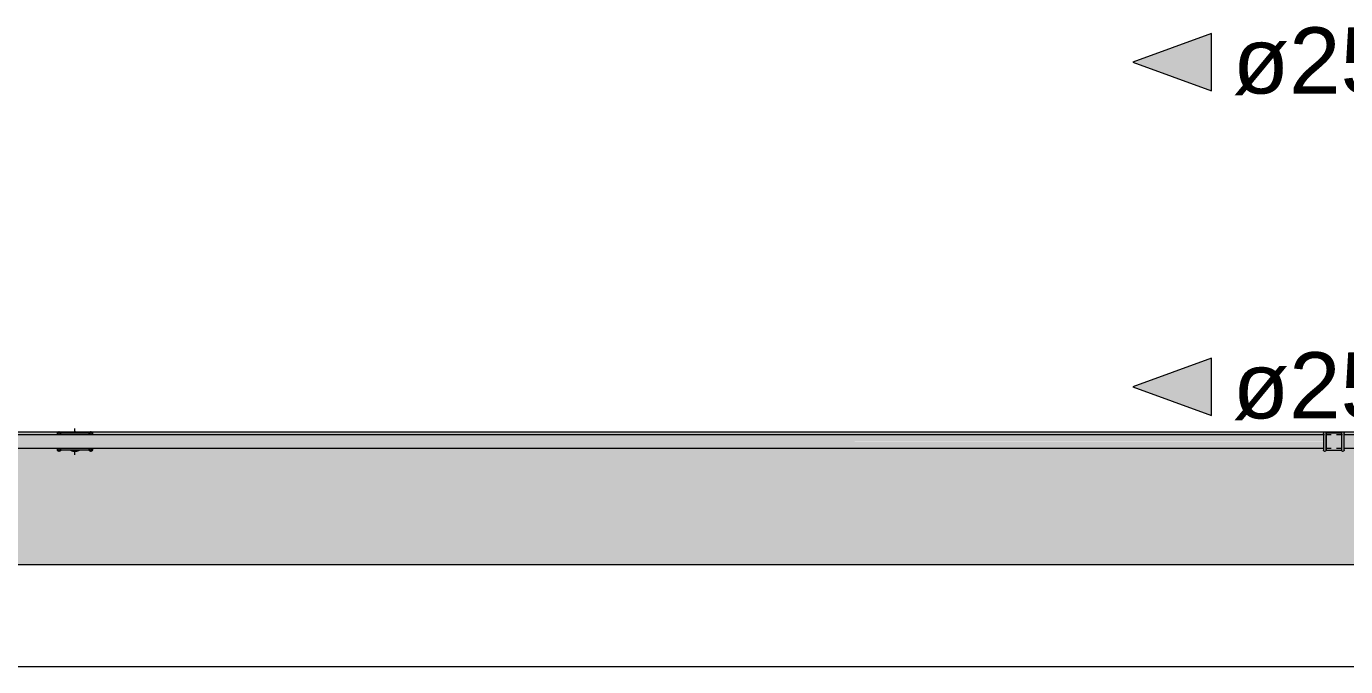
# Model space of a CAD drawing. Header units: metres. Extents: x 149 to 429, y -3 to 162.
# Drawn here: x 212.921 to 215.413, y 107.021 to 108.231 of the extents above; entities that cross this region are included whole.
import ezdxf

# ---------------------------------------------------------------- set-up
doc = ezdxf.new("R2010")
doc.units = ezdxf.units.M
doc.layers.add('1053_ARQ_BASE_MATADOURO_2_dwg', color=7, linetype='Continuous', lineweight=5, true_color=0x767676)
for name, color, linetype, lineweight in [('A-PISO', 7, 'Continuous', 5), ('A-WALL', 7, 'Continuous', 9), ('G-ANNO-SYMB', 7, 'Continuous', 5), ('P-PIPE', 7, 'Continuous', 5), ('P-PIPE-CNTR', 7, 'Continuous', 5), ('P-PIPE-IDEN', 7, 'Continuous', 5)]:
    doc.layers.add(name, color=color, linetype=linetype, lineweight=lineweight)
doc.styles.add('Arial_25', font='arial.ttf', dxfattribs={"height": 0.125})

# ---------------------------------------------------------------- blocks, each defined once
blk = doc.blocks.new('AÇO_Luva - AÇO_Luva-V50-SERINGA BOVINOS')
at = {"layer": 'P-PIPE', "true_color": 0x7f7f7f}
h = blk.add_hatch(color=8, dxfattribs=at)
h.paths.add_polyline_path([(0.0012, -0.0174), (0, -0.0162), (0, 0.0162), (0.0012, 0.0175), (0.0039, 0.0173), (0.005, 0.0162), (0.005, -0.0162), (0.0037, -0.0174), (0.0018, -0.0174)])
h.paths.add_polyline_path([(0.0025, 0.0175), (0.0015, 0.0177), (0.0025, 0.0187), (0.003, 0.0175), (0.0026, 0.0175)])
for points in [[(0.0245, -0.0162), (0.005, -0.0162), (0.005, 0.0162), (0.034, 0.0162), (0.034, -0.0162)], [(0.0352, -0.0174), (0.034, -0.0162), (0.034, 0.0162), (0.0352, 0.0175), (0.0379, 0.0173), (0.039, 0.0162), (0.039, -0.0162), (0.0377, -0.0174), (0.0358, -0.0174)]]:
    blk.add_hatch(color=8, dxfattribs=at).paths.add_polyline_path(points)
at = {"layer": 'P-PIPE'}
for p, q in [((0.005, 0.0155), (0.005, 0.0162)), ((0.005, 0.0162), (0.034, 0.0162)), ((0.005, 0.0162), (0.005, -0.0162)), ((0.034, 0.0162), (0.034, -0.0162)), ((0.039, 0.0155), (0.039, 0.0162)), ((0, -0.0155), (0, -0.0162)), ((0.034, -0.0162), (0.005, -0.0162)), ((0.034, -0.0155), (0.034, -0.0162))]:
    blk.add_line(p, q, dxfattribs=at)
at = {"layer": 'P-PIPE', "flags": 128}
for points in [[(0.005, 0.0162), (0.0039, 0.0183), (0.0015, 0.0185), (0, 0.0166), (0, 0.0162)], [(0, -0.0162), (0, -0.0122), (0, -0.0023), (0, 0.0088), (0, 0.0155), (0, 0.0162)], [(0.005, 0.0162), (0.005, 0.0122), (0.005, 0.0023), (0.005, -0.0088), (0.005, -0.0155), (0.005, -0.0162)], [(0.039, 0.0162), (0.0379, 0.0183), (0.0355, 0.0185), (0.034, 0.0166), (0.034, 0.0162)], [(0.034, -0.0162), (0.034, -0.0122), (0.034, -0.0023), (0.034, 0.0088), (0.034, 0.0155), (0.034, 0.0162)], [(0.039, 0.0162), (0.039, 0.0122), (0.039, 0.0023), (0.039, -0.0088), (0.039, -0.0155), (0.039, -0.0162)], [(0, -0.0162), (0.0011, -0.0183), (0.0035, -0.0185), (0.005, -0.0166), (0.005, -0.0162)], [(0.034, -0.0162), (0.0351, -0.0183), (0.0375, -0.0185), (0.039, -0.0166), (0.039, -0.0162)]]:
    blk.add_lwpolyline(points, dxfattribs=at)
blk = doc.blocks.new('1053_ARQ_BASE_MATADOURO_2_dwg-3637054-SERINGA BOVINOS')
at = {"layer": 'A-PISO', "color": 253, "true_color": 0xaaaaaa}
for p, q in [((152.0508, 74.2782), (149.5142, 74.2782)), ((152.0796, 74.2782), (152.0512, 74.2782)), ((152.1108, 74.2782), (152.0841, 74.2782)), ((152.113, 74.2782), (152.112, 74.2782)), ((154.4764, 74.2782), (152.1144, 74.2782)), ((154.6508, 74.2782), (154.4784, 74.2782))]:
    blk.add_line(p, q, dxfattribs=at)
at = {"layer": 'A-PISO', "color": 253, "true_color": 0xaaaaaa, "flags": 128}
blk.add_lwpolyline([(137.187, 74.0282), (139.8841, 74.0282), (159.5394, 74.0282), (159.5394, 74.2782), (159.5145, 74.2782)], dxfattribs=at)
blk = doc.blocks.new('Anotacao_Tuboseta - Fluxo 2-2612755-SERINGA BOVINOS')
at = {"layer": 'P-PIPE-IDEN'}
blk.add_hatch(color=256, dxfattribs=at).paths.add_polyline_path([(0, -0.001082), (-0.002973, 0), (0, 0.001082)])
for p, q in [((0, 0.001082), (-0.002973, 0)), ((0, -0.001082), (0, 0.001082)), ((-0.002973, 0), (0, -0.001082))]:
    blk.add_line(p, q, dxfattribs=at)

msp = doc.modelspace()

# ---------------------------------------------------------------- hatches: boundary and pattern name
at = {"layer": 'A-WALL', "true_color": 0xffd4aa, "transparency": 33554483}
h = msp.add_hatch(color=41, dxfattribs=at)
h.paths.add_polyline_path([(200.8145, 107.2142), (220.4698, 107.2142), (220.4698, 107.4642), (220.4449, 107.4642), (220.4527, 107.4564), (220.4523, 107.4362), (220.439, 107.4229), (220.4193, 107.4227), (220.4128, 107.4293), (220.3992, 107.4287), (220.3983, 107.4282), (220.3965, 107.4294), (220.3965, 107.4299), (220.3961, 107.4307), (220.3958, 107.4309), (220.3958, 107.434), (220.2397, 107.434), (220.2397, 107.4288), (220.2179, 107.4288), (220.2154, 107.4267), (220.2129, 107.4288), (220.2129, 107.434), (218.2459, 107.4335), (218.2457, 107.4308), (218.2451, 107.4305), (218.2447, 107.4286), (218.2434, 107.4286), (218.2434, 107.4308), (218.2424, 107.4304), (218.2421, 107.4292), (218.2414, 107.4286), (218.2406, 107.4296), (218.2401, 107.4308), (218.2193, 107.4303), (218.2128, 107.4283), (218.2065, 107.4299), (218.2039, 107.4308), (218.1851, 107.4305), (218.1851, 107.4294), (218.1834, 107.4286), (218.1834, 107.4308), (218.1824, 107.4305), (218.1821, 107.4293), (218.1814, 107.4286), (218.1806, 107.4296), (218.1801, 107.4308), (218.1799, 107.4313), (218.1799, 107.434), (215.6459, 107.4335), (215.6457, 107.4308), (215.6451, 107.4305), (215.6447, 107.4286), (215.6434, 107.4286), (215.6434, 107.4308), (215.6424, 107.4304), (215.6421, 107.4292), (215.6414, 107.4286), (215.6406, 107.4296), (215.6401, 107.4308), (215.6193, 107.4303), (215.6128, 107.4283), (215.6065, 107.4299), (215.6039, 107.4308), (215.5851, 107.4305), (215.5851, 107.4294), (215.5834, 107.4286), (215.5834, 107.4308), (215.5824, 107.4305), (215.5821, 107.4293), (215.5814, 107.4286), (215.5806, 107.4296), (215.5801, 107.4308), (215.5799, 107.4313), (215.5799, 107.434), (215.4103, 107.4338), (215.4103, 107.4303), (215.4085, 107.4291), (215.4061, 107.4295), (215.4053, 107.4303), (215.3763, 107.4303), (215.3745, 107.4291), (215.3721, 107.4295), (215.3713, 107.4303), (215.3713, 107.434), (213.0459, 107.4335), (213.0457, 107.4308), (213.0451, 107.4305), (213.0447, 107.4286), (213.0434, 107.4286), (213.0434, 107.4308), (213.0424, 107.4304), (213.0421, 107.4292), (213.0414, 107.4286), (213.0406, 107.4296), (213.0401, 107.4308), (213.0193, 107.4303), (213.0128, 107.4283), (213.0073, 107.4294), (213.0039, 107.4308), (212.9851, 107.4305), (212.9851, 107.4294), (212.9834, 107.4286), (212.9834, 107.4308), (212.9824, 107.4305), (212.982, 107.4292), (212.9814, 107.4286), (212.9806, 107.4296), (212.9801, 107.4308), (212.9799, 107.4313), (212.9799, 107.434), (210.4469, 107.4335), (210.4468, 107.4307), (210.4452, 107.4286), (210.443, 107.4284), (210.4423, 107.429), (210.4418, 107.4298), (210.4412, 107.4296), (210.4401, 107.4307), (210.4208, 107.4302), (210.4192, 107.4296), (210.4117, 107.4287), (210.409, 107.429), (210.4043, 107.4307), (210.4039, 107.4308), (210.3851, 107.4305), (210.3852, 107.4294), (210.3834, 107.4286), (210.3829, 107.4294), (210.3823, 107.4283), (210.3799, 107.4292), (210.3789, 107.4313), (210.3789, 107.434), (207.8459, 107.4335), (207.8457, 107.4308), (207.8451, 107.4305), (207.8447, 107.4286), (207.8434, 107.4286), (207.8434, 107.4308), (207.8424, 107.4304), (207.8421, 107.4292), (207.8414, 107.4286), (207.8406, 107.4296), (207.8401, 107.4308), (207.8193, 107.4303), (207.8128, 107.4283), (207.8065, 107.4299), (207.8039, 107.4308), (207.7851, 107.4305), (207.7851, 107.4294), (207.7834, 107.4286), (207.7834, 107.4308), (207.7824, 107.4305), (207.7821, 107.4293), (207.7814, 107.4286), (207.7806, 107.4296), (207.7801, 107.4308), (207.7799, 107.4313), (207.7799, 107.434), (205.2459, 107.4335), (205.2457, 107.4308), (205.2451, 107.4305), (205.2447, 107.4286), (205.2434, 107.4286), (205.2434, 107.4308), (205.2424, 107.4304), (205.2421, 107.4292), (205.2414, 107.4286), (205.2406, 107.4296), (205.2401, 107.4308), (205.2193, 107.4303), (205.2128, 107.4283), (205.2065, 107.4299), (205.2039, 107.4308), (205.1851, 107.4305), (205.1851, 107.4294), (205.1834, 107.4283), (205.1834, 107.4308), (205.1824, 107.4305), (205.1821, 107.4293), (205.1814, 107.4286), (205.1806, 107.4296), (205.1801, 107.4308), (205.1799, 107.4313), (205.1799, 107.434), (202.6459, 107.4335), (202.6457, 107.4308), (202.6451, 107.4305), (202.6451, 107.4293), (202.6444, 107.4286), (202.6434, 107.4305), (202.6434, 107.4308), (202.6423, 107.4308), (202.6414, 107.4292), (202.6399, 107.4308), (202.62, 107.4305), (202.6179, 107.4292), (202.612, 107.4286), (202.6039, 107.4308), (202.5851, 107.4305), (202.5851, 107.4293), (202.5834, 107.4283), (202.5834, 107.4308), (202.5824, 107.4305), (202.5824, 107.4283), (202.5807, 107.4293), (202.5806, 107.4296), (202.5801, 107.4308), (202.5799, 107.4313), (202.5799, 107.434), (201.3145, 107.434), (201.3143, 107.4286), (201.312, 107.4267), (201.3095, 107.4288), (201.2877, 107.4288), (201.2877, 107.4642), (200.8145, 107.4642), (200.8145, 107.3811)])
h.paths.add_polyline_path([(220.3993, 107.4293), (220.3992, 107.4297), (220.3993, 107.4293)])
h.paths.add_polyline_path([(205.4104, 107.459), (207.7799, 107.4595), (207.7801, 107.4622), (207.7807, 107.4625), (207.7807, 107.4636), (207.7806, 107.4642), (205.2451, 107.4636), (205.2452, 107.4634), (205.2457, 107.4622), (205.2459, 107.4616), (205.2459, 107.459), (205.3091, 107.459)])
h.paths.add_polyline_path([(208.2466, 107.459), (210.3789, 107.4595), (210.3789, 107.4622), (210.3799, 107.4642), (207.8451, 107.4636), (207.8452, 107.4634), (207.8457, 107.4622), (207.8459, 107.4616), (207.8459, 107.459), (208.044, 107.459)])
h.paths.add_polyline_path([(202.5799, 107.459), (202.5801, 107.4622), (202.5807, 107.4625), (202.5806, 107.4642), (201.3145, 107.4642), (201.3145, 107.459), (202.5742, 107.459)])
h.paths.add_polyline_path([(202.6459, 107.459), (205.1799, 107.4595), (205.1801, 107.4622), (205.1807, 107.4625), (205.1807, 107.4636), (205.1806, 107.4642), (202.6451, 107.4636), (202.6452, 107.4634), (202.6457, 107.4622), (202.6459, 107.4616), (202.6459, 107.4595)])
h.paths.add_polyline_path([(220.3958, 107.459), (220.3961, 107.4635), (220.3961, 107.4642), (220.3939, 107.4642), (220.3942, 107.459)])
h.paths.add_polyline_path([(210.4497, 107.459), (212.9799, 107.4595), (212.9801, 107.4622), (212.9807, 107.4625), (212.9807, 107.4636), (212.9806, 107.4642), (210.4459, 107.4637), (210.4469, 107.4611), (210.4469, 107.459), (210.4478, 107.459)])
h.paths.add_polyline_path([(218.1799, 107.459), (218.1801, 107.4622), (218.1807, 107.4625), (218.1807, 107.4636), (218.1806, 107.4642), (215.6451, 107.4636), (215.6452, 107.4634), (215.6457, 107.4622), (215.6459, 107.4616), (215.6459, 107.459), (218.1733, 107.459)])
h.paths.add_polyline_path([(213.0459, 107.459), (215.3713, 107.4591), (215.3713, 107.4627), (215.3731, 107.4639), (215.3755, 107.4635), (215.3763, 107.4627), (215.4053, 107.4627), (215.4065, 107.4642), (213.0451, 107.4636), (213.0452, 107.4634), (213.0457, 107.4622), (213.0459, 107.4616), (213.0459, 107.4595)])
h.paths.add_polyline_path([(215.5397, 107.459), (215.5799, 107.4595), (215.5801, 107.4622), (215.5807, 107.4625), (215.5807, 107.4636), (215.5806, 107.4642), (215.4092, 107.4637), (215.4103, 107.4627), (215.4103, 107.459), (215.4384, 107.459)])
h.paths.add_polyline_path([(220.3801, 107.459), (220.3909, 107.459), (220.3907, 107.4642), (220.2397, 107.4642), (220.2397, 107.459), (220.351, 107.459)])
h.paths.add_polyline_path([(220.2129, 107.459), (220.2129, 107.4642), (218.2451, 107.4636), (218.2452, 107.4634), (218.2457, 107.4622), (218.2459, 107.4616), (218.2459, 107.459), (220.2129, 107.459)])
h.paths.add_polyline_path([(207.8434, 107.4622), (207.8434, 107.4642), (207.8424, 107.4638), (207.8424, 107.4622), (207.8431, 107.4622)])
h.paths.add_polyline_path([(207.8208, 107.4622), (207.8407, 107.4625), (207.8407, 107.4636), (207.8406, 107.4642), (207.8161, 107.4637), (207.8206, 107.4622)])
h.paths.add_polyline_path([(207.8052, 107.4622), (207.8082, 107.4642), (207.7816, 107.4642), (207.7824, 107.4625), (207.7824, 107.4622), (207.7835, 107.4622), (207.7844, 107.4637), (207.7859, 107.4622), (207.8051, 107.4622)])
h.paths.add_polyline_path([(205.2424, 107.4622), (205.2434, 107.4625), (205.2434, 107.4642), (205.2424, 107.4638), (205.2424, 107.4625)])
h.paths.add_polyline_path([(205.1859, 107.4622), (205.2058, 107.4625), (205.2079, 107.4638), (205.2075, 107.4642), (205.1816, 107.4642), (205.1824, 107.4625), (205.1824, 107.4622), (205.1835, 107.4622), (205.1844, 107.4637), (205.1857, 107.4622)])
h.paths.add_polyline_path([(205.2406, 107.4622), (205.2406, 107.4642), (205.2161, 107.4637), (205.2219, 107.4622), (205.2401, 107.4622)])
h.paths.add_polyline_path([(210.4244, 107.4622), (210.4407, 107.4625), (210.4412, 107.4639), (210.4406, 107.4642), (210.4184, 107.4636), (210.4215, 107.4623), (210.4224, 107.4622), (210.4241, 107.4622)])
h.paths.add_polyline_path([(210.4017, 107.4622), (210.4047, 107.4625), (210.4066, 107.4634), (210.4097, 107.4642), (210.3851, 107.4636), (210.3852, 107.4634), (210.3857, 107.4622), (210.4008, 107.4622)])
h.paths.add_polyline_path([(202.6399, 107.4622), (202.6407, 107.4625), (202.6407, 107.4636), (202.6406, 107.4642), (202.6183, 107.4636), (202.6219, 107.4622), (202.6265, 107.4622)])
h.paths.add_polyline_path([(202.6424, 107.4622), (202.6434, 107.4625), (202.6437, 107.4637), (202.6434, 107.4642), (202.6424, 107.4642), (202.6424, 107.4625)])
h.paths.add_polyline_path([(202.5824, 107.4622), (202.5834, 107.4626), (202.5837, 107.4637), (202.5834, 107.4642), (202.5824, 107.4642), (202.5824, 107.4625)])
h.paths.add_polyline_path([(202.6039, 107.4622), (202.6065, 107.4627), (202.6094, 107.4642), (202.5851, 107.4636), (202.5852, 107.4634), (202.5857, 107.4622), (202.6028, 107.4622)])
h.paths.add_polyline_path([(213.0051, 107.4622), (213.0058, 107.4625), (213.0079, 107.4638), (213.0073, 107.4642), (212.9816, 107.4642), (212.9824, 107.4625), (212.9824, 107.4622), (212.9835, 107.4622), (212.9844, 107.4637), (212.9859, 107.4622), (213.0039, 107.4622)])
h.paths.add_polyline_path([(215.5903, 107.4622), (215.6058, 107.4625), (215.6079, 107.4638), (215.6075, 107.4642), (215.5816, 107.4642), (215.5824, 107.4625), (215.5824, 107.4622), (215.5835, 107.4622), (215.5844, 107.4637), (215.5859, 107.4622)])
h.paths.add_polyline_path([(213.0434, 107.4622), (213.0434, 107.4642), (213.0424, 107.4638), (213.0424, 107.4622), (213.0431, 107.4622)])
h.paths.add_polyline_path([(213.0406, 107.4622), (213.0406, 107.4642), (213.0161, 107.4637), (213.0219, 107.4622), (213.0401, 107.4622)])
h.paths.add_polyline_path([(215.6399, 107.4622), (215.6407, 107.4625), (215.6409, 107.4639), (215.6406, 107.4642), (215.6161, 107.4637), (215.6219, 107.4622), (215.6286, 107.4622)])
h.paths.add_polyline_path([(215.6424, 107.4622), (215.6434, 107.4625), (215.6434, 107.4642), (215.6424, 107.4638), (215.6424, 107.4625)])
h.paths.add_polyline_path([(218.1835, 107.4622), (218.1844, 107.4637), (218.1859, 107.4622), (218.2058, 107.4625), (218.2079, 107.4638), (218.2075, 107.4642), (218.1816, 107.4642), (218.1824, 107.4625), (218.1824, 107.4622), (218.1834, 107.4622)])
h.paths.add_polyline_path([(218.223, 107.4622), (218.2407, 107.4625), (218.2407, 107.4636), (218.2406, 107.4642), (218.2161, 107.4637), (218.2219, 107.4622)])
h.paths.add_polyline_path([(218.2434, 107.4622), (218.2434, 107.4642), (218.2424, 107.4638), (218.2424, 107.4622), (218.2431, 107.4622)])
h.paths.add_polyline_path([(220.3962, 107.4623), (220.3966, 107.4623), (220.3974, 107.463)])
h.paths.add_polyline_path([(210.3834, 107.463), (210.3839, 107.4639), (210.3834, 107.4642), (210.3828, 107.4639), (210.3833, 107.4632)])
at = {"layer": 'P-PIPE', "true_color": 0xc0c0c0}
for points in [[(214.0203, 107.4465), (215.3713, 107.447), (215.3713, 107.459), (210.4462, 107.4585), (210.4462, 107.4465), (213.9696, 107.4465)], [(212.9799, 107.434), (215.3713, 107.4344), (215.3713, 107.4465), (210.4462, 107.4465), (210.4462, 107.434), (212.9567, 107.434)], [(218.2239, 107.434), (220.3958, 107.4344), (220.3958, 107.4403), (220.3942, 107.4402), (220.3942, 107.4361), (220.3911, 107.4361), (220.3907, 107.4401), (220.3844, 107.4403), (220.3843, 107.4465), (215.4103, 107.4465), (215.4103, 107.434), (218.1986, 107.434)]]:
    msp.add_hatch(color=9, dxfattribs=at).paths.add_polyline_path(points)
at = {"layer": 'P-PIPE', "true_color": 0x7f7f7f}
h = msp.add_hatch(color=8, dxfattribs=at)
h.paths.add_polyline_path([(213.0457, 107.459), (213.0459, 107.4594), (213.0457, 107.4622), (213.0454, 107.4616), (213.0457, 107.459)])
h.paths.add_polyline_path([(212.9799, 107.459), (212.9801, 107.4594), (212.9799, 107.4594)])
h.paths.add_polyline_path([(212.9882, 107.459), (213.0401, 107.4594), (213.04, 107.4622), (212.9854, 107.4616), (212.9857, 107.459)])
h.paths.add_polyline_path([(212.9824, 107.4594), (212.9834, 107.4594), (212.9831, 107.4622), (212.9824, 107.4616), (212.9824, 107.46)])
h.paths.add_polyline_path([(213.0434, 107.4594), (213.0431, 107.4622), (213.0424, 107.4616), (213.0424, 107.4594)])
for points in [[(212.9801, 107.459), (212.9824, 107.4594), (212.9822, 107.4636), (212.9814, 107.4644), (212.9806, 107.4634), (212.9803, 107.4611), (212.9801, 107.4594)], [(212.985, 107.459), (212.9857, 107.4594), (212.9851, 107.4625), (212.9844, 107.4637), (212.9834, 107.4611), (212.9837, 107.459)], [(213.0421, 107.459), (213.0424, 107.4594), (213.0422, 107.4636), (213.0414, 107.4644), (213.0406, 107.4634), (213.0403, 107.4611), (213.0401, 107.459), (213.0408, 107.459)], [(213.0424, 107.4634), (213.042, 107.4644), (213.0416, 107.4642), (213.0422, 107.4636)], [(213.0434, 107.459), (213.0434, 107.4594), (213.0433, 107.459)], [(213.045, 107.459), (213.0457, 107.4594), (213.0451, 107.4636), (213.0447, 107.4643), (213.0434, 107.4643), (213.0437, 107.459)], [(212.9814, 107.4293), (212.9824, 107.4319), (212.982, 107.434), (212.9801, 107.4336), (212.9806, 107.4306), (212.981, 107.43)], [(212.9814, 107.4286), (212.9824, 107.4305), (212.982, 107.4303), (212.9812, 107.4296), (212.9806, 107.4296), (212.981, 107.429)], [(212.9834, 107.4336), (212.9833, 107.434), (212.9824, 107.4336)], [(212.9834, 107.4283), (212.9852, 107.4296), (212.9855, 107.4319), (212.9857, 107.434), (212.9834, 107.4336), (212.9834, 107.4294)], [(213.0129, 107.4283), (213.0185, 107.43), (213.0203, 107.4308), (213.0129, 107.4306), (213.0129, 107.4308), (213.0058, 107.4305), (213.0127, 107.4284)], [(213.0111, 107.4291), (213.0071, 107.4301), (213.0074, 107.4294), (213.0077, 107.4293), (213.0101, 107.4291)], [(213.0113, 107.4286), (213.0111, 107.4291), (213.0111, 107.4286)], [(213.0414, 107.4292), (213.0424, 107.4319), (213.0421, 107.434), (213.0401, 107.4336), (213.0407, 107.4305), (213.041, 107.43)], [(213.0414, 107.4286), (213.0424, 107.4305), (213.0421, 107.4305), (213.0412, 107.4296), (213.0406, 107.4296), (213.041, 107.429)], [(213.0434, 107.4336), (213.0434, 107.434), (213.0424, 107.4336)], [(213.0434, 107.4283), (213.0451, 107.4293), (213.0452, 107.4296), (213.0455, 107.4319), (213.0457, 107.434), (213.0434, 107.4336), (213.0434, 107.4286)]]:
    msp.add_hatch(color=8, dxfattribs=at).paths.add_polyline_path(points)
h = msp.add_hatch(color=8, dxfattribs=at)
h.paths.add_polyline_path([(213.0165, 107.4636), (213.0129, 107.4647), (213.0129, 107.4641), (213.0147, 107.4639)])
h.paths.add_polyline_path([(213.0128, 107.4622), (213.0129, 107.4622), (213.0192, 107.4627), (213.0139, 107.4638), (213.0094, 107.4641), (213.0065, 107.4629), (213.0055, 107.4622), (213.0112, 107.4622)])
at = {"layer": 'P-PIPE', "true_color": 0xc0c0c0}
h = msp.add_hatch(color=9, dxfattribs=at)
h.paths.add_polyline_path([(216.4006, 107.4465), (220.3843, 107.4465), (220.3843, 107.452), (220.3909, 107.4521), (220.3907, 107.459), (215.4103, 107.4586), (215.4103, 107.4465), (216.35, 107.4465)])
h.paths.add_polyline_path([(220.394, 107.4519), (220.3958, 107.4524), (220.3958, 107.459), (220.394, 107.4586), (220.394, 107.4527)])
at = {"layer": 'P-PIPE', "true_color": 0x7f7f7f}
h = msp.add_hatch(color=8, dxfattribs=at)
h.paths.add_polyline_path([(212.9799, 107.4308), (212.9805, 107.4313), (212.9799, 107.4313)])
h.paths.add_polyline_path([(212.9993, 107.4308), (213.0404, 107.4313), (213.0401, 107.434), (212.9857, 107.4336), (212.9858, 107.4308)])
h.paths.add_polyline_path([(212.9823, 107.4308), (212.9834, 107.4313), (212.9834, 107.4336), (212.9824, 107.4336), (212.9824, 107.4309)])
h.paths.add_polyline_path([(213.0434, 107.4308), (213.0434, 107.4336), (213.0424, 107.4336), (213.0427, 107.4308), (213.0431, 107.4308)])
h.paths.add_polyline_path([(213.0459, 107.4308), (213.0454, 107.4313), (213.0458, 107.4308)])

# ---------------------------------------------------------------- linework, layer by layer
at = {"layer": 'A-WALL', "color": 253, "true_color": 0xaaaaaa}
for p, q in [((220.4698, 107.4642), (200.8145, 107.4642)), ((200.8145, 107.2142), (220.4698, 107.2142))]:
    msp.add_line(p, q, dxfattribs=at)
at = {"layer": 'G-ANNO-SYMB'}
msp.add_line((200.6413, 107.0213), (220.707, 107.0213), dxfattribs=at)
at = {"layer": 'P-PIPE'}
for p, q in [((215.3728, 107.459), (210.4448, 107.459)), ((213.0459, 107.4622), (212.9799, 107.4622)), ((212.9799, 107.4622), (212.9799, 107.4591)), ((212.9834, 107.4647), (212.9824, 107.4647)), ((212.9834, 107.4647), (212.9824, 107.4647)), ((213.0434, 107.4647), (213.0424, 107.4647)), ((213.0434, 107.4647), (213.0424, 107.4647)), ((213.0459, 107.4591), (213.0459, 107.4622)), ((215.3858, 107.459), (215.3751, 107.459)), ((215.4068, 107.459), (215.3958, 107.459)), ((220.3909, 107.459), (215.4091, 107.459)), ((210.4451, 107.434), (215.3725, 107.434)), ((212.9799, 107.4339), (212.9799, 107.4308)), ((212.9799, 107.4308), (213.0459, 107.4308)), ((212.9824, 107.4283), (212.9834, 107.4283)), ((212.9824, 107.4283), (212.9834, 107.4283)), ((213.0424, 107.4283), (213.0434, 107.4283)), ((213.0424, 107.4283), (213.0434, 107.4283)), ((213.0459, 107.4308), (213.0459, 107.4339)), ((215.3748, 107.434), (215.3858, 107.434)), ((215.3958, 107.434), (215.4065, 107.434)), ((215.4088, 107.434), (220.397, 107.434))]:
    msp.add_line(p, q, dxfattribs=at)
at = {"layer": 'P-PIPE', "flags": 128}
for points in [[(212.9799, 107.4622), (212.9799, 107.4623), (212.9799, 107.4624), (212.9799, 107.4625), (212.9799, 107.4626), (212.98, 107.4627), (212.98, 107.4628), (212.98, 107.4629), (212.98, 107.463), (212.9801, 107.4631), (212.9801, 107.4632), (212.9801, 107.4632), (212.9802, 107.4633), (212.9802, 107.4634), (212.9803, 107.4635), (212.9803, 107.4636), (212.9804, 107.4637), (212.9805, 107.4638), (212.9805, 107.4638), (212.9806, 107.4639), (212.9807, 107.464), (212.9807, 107.464), (212.9808, 107.4641), (212.9809, 107.4642), (212.981, 107.4642), (212.9811, 107.4643), (212.9811, 107.4643), (212.9812, 107.4644), (212.9813, 107.4644), (212.9814, 107.4645), (212.9815, 107.4645), (212.9816, 107.4645), (212.9817, 107.4646), (212.9818, 107.4646), (212.9819, 107.4646), (212.982, 107.4646), (212.9821, 107.4647), (212.9822, 107.4647), (212.9823, 107.4647), (212.9824, 107.4647), (212.9824, 107.4647)], [(212.9799, 107.4622), (212.9799, 107.4623), (212.9799, 107.4624), (212.9799, 107.4625), (212.9799, 107.4626), (212.98, 107.4627), (212.98, 107.4628), (212.98, 107.4629), (212.98, 107.463), (212.9801, 107.4631), (212.9801, 107.4632), (212.9801, 107.4632), (212.9802, 107.4633), (212.9802, 107.4634), (212.9803, 107.4635), (212.9803, 107.4636), (212.9804, 107.4637), (212.9805, 107.4638), (212.9805, 107.4638), (212.9806, 107.4639)], [(212.9799, 107.46), (212.9799, 107.4603), (212.9799, 107.4606), (212.9799, 107.4609), (212.9799, 107.4611), (212.9799, 107.4613), (212.9799, 107.4615), (212.9799, 107.4617), (212.9799, 107.4618), (212.9799, 107.462), (212.9799, 107.4621), (212.9799, 107.4621), (212.9799, 107.4622), (212.9799, 107.4622)], [(212.9799, 107.4622), (212.9799, 107.4622), (212.9799, 107.4621), (212.9799, 107.4621), (212.9799, 107.462), (212.9799, 107.4619), (212.9799, 107.4617), (212.9799, 107.4616), (212.9799, 107.4614), (212.9799, 107.4612), (212.9799, 107.4609), (212.9799, 107.4607), (212.9799, 107.4604), (212.9799, 107.4601), (212.9799, 107.4598), (212.9799, 107.4594), (212.9799, 107.4591)], [(212.9814, 107.4645), (212.9815, 107.4645), (212.9816, 107.4645), (212.9817, 107.4646), (212.9818, 107.4646), (212.9819, 107.4646), (212.982, 107.4646), (212.9821, 107.4647), (212.9822, 107.4647), (212.9823, 107.4647), (212.9824, 107.4647), (212.9824, 107.4647)], [(212.9834, 107.4647), (212.9835, 107.4647), (212.9836, 107.4647), (212.9837, 107.4647), (212.9838, 107.4647), (212.9839, 107.4646), (212.984, 107.4646), (212.9841, 107.4646), (212.9842, 107.4646), (212.9843, 107.4645), (212.9844, 107.4645), (212.9845, 107.4644), (212.9846, 107.4644), (212.9846, 107.4644), (212.9847, 107.4643), (212.9848, 107.4642), (212.9849, 107.4642), (212.985, 107.4641), (212.9851, 107.4641), (212.9851, 107.464), (212.9852, 107.4639), (212.9853, 107.4639), (212.9853, 107.4638), (212.9854, 107.4637), (212.9855, 107.4636), (212.9855, 107.4635), (212.9856, 107.4634), (212.9856, 107.4634), (212.9857, 107.4633), (212.9857, 107.4632), (212.9857, 107.4631), (212.9858, 107.463), (212.9858, 107.4629), (212.9858, 107.4628), (212.9858, 107.4627), (212.9859, 107.4626), (212.9859, 107.4625), (212.9859, 107.4624), (212.9859, 107.4623), (212.9859, 107.4622)], [(212.9834, 107.4647), (212.9835, 107.4647), (212.9836, 107.4647), (212.9837, 107.4647), (212.9838, 107.4647), (212.9839, 107.4646), (212.984, 107.4646), (212.9841, 107.4646), (212.9842, 107.4646), (212.9843, 107.4645), (212.9844, 107.4645), (212.9845, 107.4644), (212.9846, 107.4644), (212.9846, 107.4644), (212.9847, 107.4643), (212.9848, 107.4642), (212.9849, 107.4642), (212.985, 107.4641), (212.9851, 107.4641), (212.9851, 107.464), (212.9852, 107.4639), (212.9853, 107.4639), (212.9853, 107.4638), (212.9854, 107.4637), (212.9855, 107.4636), (212.9855, 107.4635), (212.9856, 107.4634), (212.9856, 107.4634), (212.9857, 107.4633), (212.9857, 107.4632), (212.9857, 107.4631), (212.9858, 107.463), (212.9858, 107.4629), (212.9858, 107.4628), (212.9858, 107.4627), (212.9859, 107.4626), (212.9859, 107.4625), (212.9859, 107.4624), (212.9859, 107.4623), (212.9859, 107.4622), (212.9859, 107.4622)], [(212.9859, 107.459), (212.9859, 107.4593), (212.9859, 107.4597), (212.9859, 107.46), (212.9859, 107.4603), (212.9859, 107.4606), (212.9859, 107.4609), (212.9859, 107.4611), (212.9859, 107.4613), (212.9859, 107.4615), (212.9859, 107.4617), (212.9859, 107.4618), (212.9859, 107.462), (212.9859, 107.4621), (212.9859, 107.4621), (212.9859, 107.4622), (212.9859, 107.4622)], [(212.9859, 107.4622), (212.9859, 107.4622), (212.9859, 107.4621), (212.9859, 107.4621), (212.9859, 107.462), (212.9859, 107.4619), (212.9859, 107.4617), (212.9859, 107.4616), (212.9859, 107.4614), (212.9859, 107.4612), (212.9859, 107.4609), (212.9859, 107.4607), (212.9859, 107.4604), (212.9859, 107.4601)], [(213.0221, 107.4622), (213.0215, 107.4625), (213.0208, 107.4629), (213.0202, 107.4632), (213.0195, 107.4634), (213.0188, 107.4637), (213.0181, 107.4639), (213.0174, 107.4641), (213.0167, 107.4643), (213.016, 107.4644), (213.0153, 107.4645), (213.0146, 107.4646), (213.0138, 107.4647), (213.0131, 107.4647), (213.0124, 107.4647), (213.0116, 107.4646), (213.0109, 107.4646), (213.0102, 107.4645), (213.0095, 107.4644), (213.0088, 107.4642), (213.0081, 107.464), (213.0074, 107.4638), (213.0067, 107.4636), (213.006, 107.4633), (213.0053, 107.463), (213.0047, 107.4627), (213.004, 107.4624)], [(213.0221, 107.4622), (213.0215, 107.4625), (213.0208, 107.4629), (213.0202, 107.4632), (213.0195, 107.4634), (213.0188, 107.4637), (213.0181, 107.4639), (213.0174, 107.4641), (213.0167, 107.4643), (213.016, 107.4644), (213.0153, 107.4645), (213.0146, 107.4646), (213.0138, 107.4647), (213.0131, 107.4647), (213.0124, 107.4647), (213.0116, 107.4646), (213.0109, 107.4646), (213.0102, 107.4645), (213.0095, 107.4644), (213.0088, 107.4642), (213.0081, 107.464), (213.0074, 107.4638), (213.0067, 107.4636), (213.006, 107.4633), (213.0053, 107.463), (213.0047, 107.4627), (213.004, 107.4624)], [(213.0399, 107.4622), (213.0399, 107.4623), (213.0399, 107.4624), (213.0399, 107.4625), (213.0399, 107.4626), (213.04, 107.4627), (213.04, 107.4628), (213.04, 107.4629), (213.04, 107.463), (213.0401, 107.4631), (213.0401, 107.4632), (213.0401, 107.4632), (213.0402, 107.4633), (213.0402, 107.4634), (213.0403, 107.4635), (213.0403, 107.4636), (213.0404, 107.4637), (213.0405, 107.4638), (213.0405, 107.4638), (213.0406, 107.4639), (213.0407, 107.464), (213.0407, 107.464), (213.0408, 107.4641), (213.0409, 107.4642), (213.041, 107.4642), (213.0411, 107.4643), (213.0411, 107.4643), (213.0412, 107.4644), (213.0413, 107.4644), (213.0414, 107.4645), (213.0415, 107.4645), (213.0416, 107.4645), (213.0417, 107.4646), (213.0418, 107.4646), (213.0419, 107.4646), (213.042, 107.4646), (213.0421, 107.4647), (213.0422, 107.4647), (213.0423, 107.4647), (213.0424, 107.4647), (213.0424, 107.4647)], [(213.0399, 107.4622), (213.0399, 107.4623), (213.0399, 107.4624), (213.0399, 107.4625), (213.0399, 107.4626), (213.04, 107.4627), (213.04, 107.4628), (213.04, 107.4629), (213.04, 107.463), (213.0401, 107.4631), (213.0401, 107.4632), (213.0401, 107.4632), (213.0402, 107.4633), (213.0402, 107.4634), (213.0403, 107.4635), (213.0403, 107.4636), (213.0404, 107.4637), (213.0405, 107.4638), (213.0405, 107.4638), (213.0406, 107.4639)], [(213.0399, 107.46), (213.0399, 107.4603), (213.0399, 107.4606), (213.0399, 107.4609), (213.0399, 107.4611), (213.0399, 107.4613), (213.0399, 107.4615), (213.0399, 107.4617), (213.0399, 107.4618), (213.0399, 107.462), (213.0399, 107.4621), (213.0399, 107.4621), (213.0399, 107.4622), (213.0399, 107.4622)], [(213.0399, 107.4622), (213.0399, 107.4622), (213.0399, 107.4621), (213.0399, 107.4621), (213.0399, 107.462), (213.0399, 107.4619), (213.0399, 107.4617), (213.0399, 107.4616), (213.0399, 107.4614), (213.0399, 107.4612), (213.0399, 107.4609), (213.0399, 107.4607), (213.0399, 107.4604), (213.0399, 107.4601), (213.0399, 107.4598), (213.0399, 107.4594), (213.0399, 107.4591)], [(213.0414, 107.4645), (213.0415, 107.4645), (213.0416, 107.4645), (213.0417, 107.4646), (213.0418, 107.4646), (213.0419, 107.4646), (213.042, 107.4646), (213.0421, 107.4647), (213.0422, 107.4647), (213.0423, 107.4647), (213.0424, 107.4647), (213.0424, 107.4647)], [(213.0434, 107.4647), (213.0435, 107.4647), (213.0436, 107.4647), (213.0437, 107.4647), (213.0438, 107.4647), (213.0439, 107.4646), (213.044, 107.4646), (213.0441, 107.4646), (213.0442, 107.4646), (213.0443, 107.4645), (213.0444, 107.4645), (213.0445, 107.4644), (213.0446, 107.4644), (213.0446, 107.4644), (213.0447, 107.4643), (213.0448, 107.4642), (213.0449, 107.4642), (213.045, 107.4641), (213.0451, 107.4641), (213.0451, 107.464), (213.0452, 107.4639), (213.0453, 107.4639), (213.0453, 107.4638), (213.0454, 107.4637), (213.0455, 107.4636), (213.0455, 107.4635), (213.0456, 107.4634), (213.0456, 107.4634), (213.0457, 107.4633), (213.0457, 107.4632), (213.0457, 107.4631), (213.0458, 107.463), (213.0458, 107.4629), (213.0458, 107.4628), (213.0458, 107.4627), (213.0459, 107.4626), (213.0459, 107.4625), (213.0459, 107.4624), (213.0459, 107.4623), (213.0459, 107.4622), (213.0459, 107.4622)], [(213.0452, 107.4639), (213.0453, 107.4639), (213.0453, 107.4638), (213.0454, 107.4637), (213.0455, 107.4636), (213.0455, 107.4635), (213.0456, 107.4634), (213.0456, 107.4634), (213.0457, 107.4633), (213.0457, 107.4632), (213.0457, 107.4631), (213.0458, 107.463), (213.0458, 107.4629), (213.0458, 107.4628), (213.0458, 107.4627), (213.0459, 107.4626), (213.0459, 107.4625), (213.0459, 107.4624), (213.0459, 107.4623), (213.0459, 107.4622)], [(213.0459, 107.459), (213.0459, 107.4593), (213.0459, 107.4597), (213.0459, 107.46), (213.0459, 107.4603), (213.0459, 107.4606), (213.0459, 107.4609), (213.0459, 107.4611), (213.0459, 107.4613), (213.0459, 107.4615), (213.0459, 107.4617), (213.0459, 107.4618), (213.0459, 107.462), (213.0459, 107.4621), (213.0459, 107.4621), (213.0459, 107.4622), (213.0459, 107.4622)], [(213.0459, 107.4622), (213.0459, 107.4622), (213.0459, 107.4621), (213.0459, 107.4621), (213.0459, 107.462), (213.0459, 107.4619), (213.0459, 107.4617), (213.0459, 107.4616), (213.0459, 107.4614), (213.0459, 107.4612), (213.0459, 107.4609), (213.0459, 107.4607), (213.0459, 107.4604), (213.0459, 107.4601)], [(212.9799, 107.434), (212.9799, 107.4336), (212.9799, 107.4333), (212.9799, 107.4329), (212.9799, 107.4326), (212.9799, 107.4324), (212.9799, 107.4321), (212.9799, 107.4319), (212.9799, 107.4316), (212.9799, 107.4314), (212.9799, 107.4313), (212.9799, 107.4311), (212.9799, 107.431), (212.9799, 107.4309), (212.9799, 107.4308), (212.9799, 107.4308), (212.9799, 107.4308)], [(212.9799, 107.4308), (212.9799, 107.4308), (212.9799, 107.4308), (212.9799, 107.4309), (212.9799, 107.431), (212.9799, 107.4311), (212.9799, 107.4312), (212.9799, 107.4314), (212.9799, 107.4316), (212.9799, 107.4318), (212.9799, 107.432), (212.9799, 107.4323), (212.9799, 107.4326), (212.9799, 107.4329)], [(212.9824, 107.4283), (212.9823, 107.4283), (212.9822, 107.4283), (212.9821, 107.4283), (212.982, 107.4283), (212.9819, 107.4283), (212.9818, 107.4284), (212.9817, 107.4284), (212.9816, 107.4284), (212.9815, 107.4284), (212.9814, 107.4285), (212.9813, 107.4285), (212.9812, 107.4286), (212.9812, 107.4286), (212.9811, 107.4287), (212.981, 107.4287), (212.9809, 107.4288), (212.9808, 107.4288), (212.9808, 107.4289), (212.9807, 107.429), (212.9806, 107.429), (212.9805, 107.4291), (212.9805, 107.4292), (212.9804, 107.4293), (212.9804, 107.4294), (212.9803, 107.4294), (212.9802, 107.4295), (212.9802, 107.4296), (212.9802, 107.4297), (212.9801, 107.4298), (212.9801, 107.4299), (212.98, 107.43), (212.98, 107.4301), (212.98, 107.4302), (212.98, 107.4303), (212.9799, 107.4304), (212.9799, 107.4305), (212.9799, 107.4306), (212.9799, 107.4307), (212.9799, 107.4308)], [(212.9824, 107.4283), (212.9823, 107.4283), (212.9822, 107.4283), (212.9821, 107.4283), (212.982, 107.4283), (212.9819, 107.4283), (212.9818, 107.4284), (212.9817, 107.4284), (212.9816, 107.4284), (212.9815, 107.4284), (212.9814, 107.4285), (212.9813, 107.4285), (212.9812, 107.4286), (212.9812, 107.4286), (212.9811, 107.4287), (212.981, 107.4287), (212.9809, 107.4288), (212.9808, 107.4288), (212.9808, 107.4289), (212.9807, 107.429), (212.9806, 107.429), (212.9805, 107.4291), (212.9805, 107.4292), (212.9804, 107.4293), (212.9804, 107.4294), (212.9803, 107.4294), (212.9802, 107.4295), (212.9802, 107.4296), (212.9802, 107.4297), (212.9801, 107.4298), (212.9801, 107.4299), (212.98, 107.43), (212.98, 107.4301), (212.98, 107.4302), (212.98, 107.4303), (212.9799, 107.4304), (212.9799, 107.4305), (212.9799, 107.4306), (212.9799, 107.4307), (212.9799, 107.4308), (212.9799, 107.4308)], [(212.9859, 107.4308), (212.9859, 107.4307), (212.9859, 107.4306), (212.9859, 107.4305), (212.9859, 107.4304), (212.9859, 107.4303), (212.9858, 107.4302), (212.9858, 107.4301), (212.9858, 107.43), (212.9857, 107.4299), (212.9857, 107.4298), (212.9857, 107.4297), (212.9856, 107.4296), (212.9856, 107.4295), (212.9855, 107.4295), (212.9855, 107.4294), (212.9854, 107.4293), (212.9853, 107.4292), (212.9853, 107.4291), (212.9852, 107.4291), (212.9851, 107.429), (212.9851, 107.4289), (212.985, 107.4289), (212.9849, 107.4288), (212.9848, 107.4287), (212.9848, 107.4287), (212.9847, 107.4286), (212.9846, 107.4286), (212.9845, 107.4285), (212.9844, 107.4285), (212.9843, 107.4285), (212.9842, 107.4284), (212.9841, 107.4284), (212.984, 107.4284), (212.9839, 107.4283), (212.9838, 107.4283), (212.9837, 107.4283), (212.9836, 107.4283), (212.9835, 107.4283), (212.9834, 107.4283), (212.9834, 107.4283)], [(212.9859, 107.4308), (212.9859, 107.4307), (212.9859, 107.4306), (212.9859, 107.4305), (212.9859, 107.4304), (212.9859, 107.4303), (212.9858, 107.4302), (212.9858, 107.4301), (212.9858, 107.43), (212.9857, 107.4299), (212.9857, 107.4298), (212.9857, 107.4297), (212.9856, 107.4296), (212.9856, 107.4295), (212.9855, 107.4295), (212.9855, 107.4294), (212.9854, 107.4293), (212.9853, 107.4292), (212.9853, 107.4291), (212.9852, 107.4291), (212.9851, 107.429), (212.9851, 107.4289), (212.985, 107.4289), (212.9849, 107.4288), (212.9848, 107.4287), (212.9848, 107.4287), (212.9847, 107.4286), (212.9846, 107.4286), (212.9845, 107.4285), (212.9844, 107.4285), (212.9843, 107.4285), (212.9842, 107.4284), (212.9841, 107.4284), (212.984, 107.4284), (212.9839, 107.4283), (212.9838, 107.4283), (212.9837, 107.4283)], [(212.9859, 107.4308), (212.9859, 107.4308), (212.9859, 107.4308), (212.9859, 107.4309), (212.9859, 107.431), (212.9859, 107.4311), (212.9859, 107.4312), (212.9859, 107.4314), (212.9859, 107.4316), (212.9859, 107.4318), (212.9859, 107.432), (212.9859, 107.4323), (212.9859, 107.4326), (212.9859, 107.4329), (212.9859, 107.4332), (212.9859, 107.4335), (212.9859, 107.4339)], [(212.9859, 107.4329), (212.9859, 107.4326), (212.9859, 107.4324), (212.9859, 107.4321), (212.9859, 107.4319), (212.9859, 107.4316), (212.9859, 107.4314), (212.9859, 107.4313), (212.9859, 107.4311), (212.9859, 107.431), (212.9859, 107.4309), (212.9859, 107.4308), (212.9859, 107.4308), (212.9859, 107.4308)], [(213.0037, 107.4308), (213.0043, 107.4304), (213.005, 107.4301), (213.0056, 107.4298), (213.0063, 107.4295), (213.007, 107.4293), (213.0077, 107.429), (213.0084, 107.4289), (213.0091, 107.4287), (213.0098, 107.4285), (213.0105, 107.4284), (213.0113, 107.4284), (213.012, 107.4283), (213.0127, 107.4283), (213.0134, 107.4283), (213.0142, 107.4283), (213.0149, 107.4284), (213.0156, 107.4285), (213.0163, 107.4286), (213.017, 107.4288), (213.0177, 107.4289), (213.0184, 107.4291), (213.0191, 107.4294), (213.0198, 107.4296), (213.0205, 107.4299), (213.0211, 107.4303), (213.0218, 107.4306)], [(213.0037, 107.4308), (213.0043, 107.4304), (213.005, 107.4301), (213.0056, 107.4298), (213.0063, 107.4295), (213.007, 107.4293), (213.0077, 107.429), (213.0084, 107.4289), (213.0091, 107.4287), (213.0098, 107.4285), (213.0105, 107.4284), (213.0113, 107.4284), (213.012, 107.4283), (213.0127, 107.4283), (213.0134, 107.4283), (213.0142, 107.4283), (213.0149, 107.4284), (213.0156, 107.4285), (213.0163, 107.4286), (213.017, 107.4288), (213.0177, 107.4289), (213.0184, 107.4291), (213.0191, 107.4294), (213.0198, 107.4296), (213.0205, 107.4299), (213.0211, 107.4303), (213.0218, 107.4306)], [(213.0399, 107.434), (213.0399, 107.4336), (213.0399, 107.4333), (213.0399, 107.4329), (213.0399, 107.4326), (213.0399, 107.4324), (213.0399, 107.4321), (213.0399, 107.4319), (213.0399, 107.4316), (213.0399, 107.4314), (213.0399, 107.4313), (213.0399, 107.4311), (213.0399, 107.431), (213.0399, 107.4309), (213.0399, 107.4308), (213.0399, 107.4308), (213.0399, 107.4308)], [(213.0399, 107.4308), (213.0399, 107.4308), (213.0399, 107.4308), (213.0399, 107.4309), (213.0399, 107.431), (213.0399, 107.4311), (213.0399, 107.4312), (213.0399, 107.4314), (213.0399, 107.4316), (213.0399, 107.4318), (213.0399, 107.432), (213.0399, 107.4323), (213.0399, 107.4326), (213.0399, 107.4329)], [(213.0424, 107.4283), (213.0423, 107.4283), (213.0422, 107.4283), (213.0421, 107.4283), (213.042, 107.4283), (213.0419, 107.4283), (213.0418, 107.4284), (213.0417, 107.4284), (213.0416, 107.4284), (213.0415, 107.4284), (213.0414, 107.4285), (213.0413, 107.4285), (213.0412, 107.4286), (213.0412, 107.4286), (213.0411, 107.4287), (213.041, 107.4287), (213.0409, 107.4288), (213.0408, 107.4288), (213.0408, 107.4289), (213.0407, 107.429), (213.0406, 107.429), (213.0405, 107.4291), (213.0405, 107.4292), (213.0404, 107.4293), (213.0404, 107.4294), (213.0403, 107.4294), (213.0402, 107.4295), (213.0402, 107.4296), (213.0402, 107.4297), (213.0401, 107.4298), (213.0401, 107.4299), (213.04, 107.43), (213.04, 107.4301), (213.04, 107.4302), (213.04, 107.4303), (213.0399, 107.4304), (213.0399, 107.4305), (213.0399, 107.4306), (213.0399, 107.4307), (213.0399, 107.4308)], [(213.0424, 107.4283), (213.0423, 107.4283), (213.0422, 107.4283), (213.0421, 107.4283), (213.042, 107.4283), (213.0419, 107.4283), (213.0418, 107.4284), (213.0417, 107.4284), (213.0416, 107.4284), (213.0415, 107.4284), (213.0414, 107.4285), (213.0413, 107.4285), (213.0412, 107.4286), (213.0412, 107.4286), (213.0411, 107.4287), (213.041, 107.4287), (213.0409, 107.4288), (213.0408, 107.4288), (213.0408, 107.4289), (213.0407, 107.429), (213.0406, 107.429), (213.0405, 107.4291), (213.0405, 107.4292), (213.0404, 107.4293), (213.0404, 107.4294), (213.0403, 107.4294), (213.0402, 107.4295), (213.0402, 107.4296), (213.0402, 107.4297), (213.0401, 107.4298), (213.0401, 107.4299), (213.04, 107.43), (213.04, 107.4301), (213.04, 107.4302), (213.04, 107.4303), (213.0399, 107.4304), (213.0399, 107.4305), (213.0399, 107.4306), (213.0399, 107.4307), (213.0399, 107.4308), (213.0399, 107.4308)], [(213.0459, 107.4308), (213.0459, 107.4307), (213.0459, 107.4306), (213.0459, 107.4305), (213.0459, 107.4304), (213.0459, 107.4303), (213.0458, 107.4302), (213.0458, 107.4301), (213.0458, 107.43), (213.0457, 107.4299), (213.0457, 107.4298), (213.0457, 107.4297), (213.0456, 107.4296), (213.0456, 107.4295), (213.0455, 107.4295), (213.0455, 107.4294), (213.0454, 107.4293), (213.0453, 107.4292), (213.0453, 107.4291), (213.0452, 107.4291), (213.0451, 107.429), (213.0451, 107.4289), (213.045, 107.4289), (213.0449, 107.4288), (213.0448, 107.4287), (213.0448, 107.4287), (213.0447, 107.4286), (213.0446, 107.4286), (213.0445, 107.4285), (213.0444, 107.4285), (213.0443, 107.4285), (213.0442, 107.4284), (213.0441, 107.4284), (213.044, 107.4284), (213.0439, 107.4283), (213.0438, 107.4283), (213.0437, 107.4283), (213.0436, 107.4283), (213.0435, 107.4283), (213.0434, 107.4283), (213.0434, 107.4283)], [(213.0459, 107.4308), (213.0459, 107.4307), (213.0459, 107.4306), (213.0459, 107.4305), (213.0459, 107.4304), (213.0459, 107.4303), (213.0458, 107.4302), (213.0458, 107.4301), (213.0458, 107.43), (213.0457, 107.4299), (213.0457, 107.4298), (213.0457, 107.4297), (213.0456, 107.4296), (213.0456, 107.4295), (213.0455, 107.4295), (213.0455, 107.4294), (213.0454, 107.4293), (213.0453, 107.4292), (213.0453, 107.4291), (213.0452, 107.4291)], [(213.0459, 107.4308), (213.0459, 107.4308), (213.0459, 107.4308), (213.0459, 107.4309), (213.0459, 107.431), (213.0459, 107.4311), (213.0459, 107.4312), (213.0459, 107.4314), (213.0459, 107.4316), (213.0459, 107.4318), (213.0459, 107.432), (213.0459, 107.4323), (213.0459, 107.4326), (213.0459, 107.4329), (213.0459, 107.4332), (213.0459, 107.4335), (213.0459, 107.4339)], [(213.0459, 107.4329), (213.0459, 107.4326), (213.0459, 107.4324), (213.0459, 107.4321), (213.0459, 107.4319), (213.0459, 107.4316), (213.0459, 107.4314), (213.0459, 107.4313), (213.0459, 107.4311), (213.0459, 107.431), (213.0459, 107.4309), (213.0459, 107.4308), (213.0459, 107.4308), (213.0459, 107.4308)]]:
    msp.add_lwpolyline(points, dxfattribs=at)
at = {"layer": 'P-PIPE-CNTR'}
for p, q in [((213.0129, 107.4647), (213.0129, 107.4715)), ((213.0129, 107.4215), (213.0129, 107.4283))]:
    msp.add_line(p, q, dxfattribs=at)

# ---------------------------------------------------------------- block references
at = {"layer": '1053_ARQ_BASE_MATADOURO_2_dwg', "color": 253, "true_color": 0xaaaaaa}
msp.add_blockref('1053_ARQ_BASE_MATADOURO_2_dwg-3637054-SERINGA BOVINOS', (60.9304, 33.186), dxfattribs=at)
at = {"layer": 'P-PIPE', "extrusion": (0, 0, -1)}
msp.add_blockref('AÇO_Luva - AÇO_Luva-V50-SERINGA BOVINOS', (-215.4103, 107.4465), dxfattribs=at)
at = {"layer": 'P-PIPE-IDEN', "xscale": 49.99999999999998, "yscale": 49.99999999999998, "zscale": 49.99999999999998, "rotation": 5.193302344775284e-06}
msp.add_blockref('Anotacao_Tuboseta - Fluxo 2-2612755-SERINGA BOVINOS', (215.1597, 108.1637), dxfattribs=at)
at = {"layer": 'P-PIPE-IDEN', "xscale": 49.99999999999998, "yscale": 49.99999999999998, "zscale": 49.99999999999998}
msp.add_blockref('Anotacao_Tuboseta - Fluxo 2-2612755-SERINGA BOVINOS', (215.1597, 107.5498), dxfattribs=at)

# ---------------------------------------------------------------- texts
at = {"layer": 'P-PIPE-IDEN', "insert": (215.1995, 108.2292), "char_height": 0.125, "width": 0.360759, "attachment_point": 1, "rotation": 0, "style": 'Arial_25'}
msp.add_mtext('ø25', dxfattribs=at)
at = {"layer": 'P-PIPE-IDEN', "insert": (215.1995, 107.6153), "char_height": 0.125, "width": 0.360759, "attachment_point": 1, "style": 'Arial_25'}
msp.add_mtext('ø25', dxfattribs=at)

doc.saveas('drawing.dxf')
